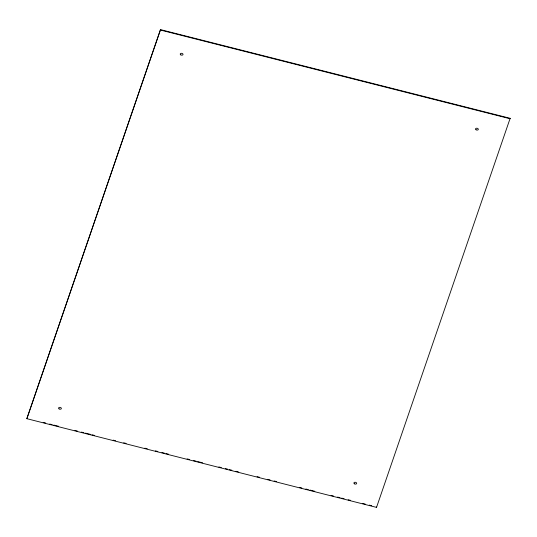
<?xml version="1.0" encoding="UTF-8"?>
<svg xmlns="http://www.w3.org/2000/svg" width="537" height="537" viewBox="0 0 537 537"><rect width="100%" height="100%" fill="white"/><g stroke="black" fill="none" stroke-linecap="round" stroke-linejoin="round"><path stroke-width="0.81" d="M26.85 418.685L160.469 29.616L510.15 118.315L510.069 118.737L160.388 30.032L26.85 418.685L376.531 507.384L510.15 118.315M160.388 30.032L160.469 29.616M376.531 507.384L376.612 506.968M43.195 422.391L45.632 423.008M49.699 424.042L52.143 424.66M53.767 425.069L58.647 426.311M74.912 430.432L77.348 431.05M81.416 432.084L83.853 432.701M85.484 433.117L90.364 434.352M91.988 434.769L94.425 435.386M113.132 440.132L115.569 440.749M123.705 442.81L126.141 443.428M144.849 448.173L147.286 448.791M155.421 450.858L157.858 451.476M161.926 452.51L164.362 453.127M165.993 453.537L168.43 454.154M187.138 458.9L189.574 459.518M193.642 460.551L196.079 461.169M197.703 461.585L202.583 462.82M218.848 466.948L221.291 467.566M225.359 468.6L227.795 469.217M229.42 469.627L231.863 470.244M235.924 471.278L238.368 471.895M257.069 476.641L259.512 477.259M267.641 479.326L270.084 479.944M274.152 480.971L276.589 481.595M299.357 487.368L301.801 487.985M305.862 489.019L308.305 489.637M309.93 490.053L314.81 491.288M331.074 495.416L333.511 496.034M337.578 497.067L340.022 497.685M341.646 498.094L344.083 498.712M348.151 499.746L350.594 500.363M362.79 503.458L365.227 504.075M369.295 505.109L371.738 505.726M476.071 129.773A1.403 0.906 10.8 0 0 478.313 129.424A1.403 0.906 10.8 0 0 476.42 128.236A1.403 0.906 10.8 0 0 476.071 129.773M180.768 54.861A1.403 0.906 10.8 0 0 183.01 54.519A1.403 0.906 10.8 0 0 181.117 53.324A1.403 0.906 10.8 0 0 180.768 54.861M354.427 483.81A1.403 0.906 10.8 0 0 356.662 483.468A1.403 0.906 10.8 0 0 354.769 482.273A1.403 0.906 10.8 0 0 354.427 483.81M59.124 408.905A1.403 0.906 10.8 0 0 61.366 408.563A1.403 0.906 10.8 0 0 59.473 407.368A1.403 0.906 10.8 0 0 59.124 408.905"/></g></svg>
